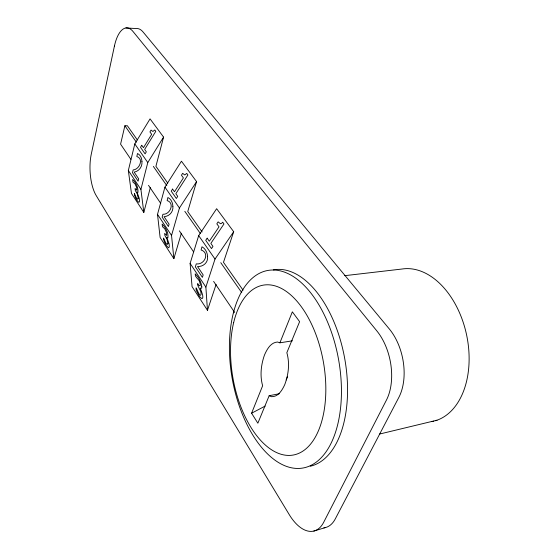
<?xml version="1.0" encoding="UTF-8"?>
<svg xmlns="http://www.w3.org/2000/svg" width="559" height="559" viewBox="0 0 559 559"><rect width="100%" height="100%" fill="white"/><g stroke="black" fill="none" stroke-linecap="round" stroke-linejoin="round"><path stroke-width="0.84" d="M137.36 139.939L127.368 125.747L124.881 125.754L120.59 144.152L130.869 159.322M150.329 187.607L143.817 212.413L131.456 193.393L128.339 170.495L134.803 143.922L150.064 118.871L163.577 137.109L155.912 166.309L167.742 183.114M143.817 212.413L140.917 189.403L147.786 162.557L163.577 137.109M181.354 233.25L173.87 258.642L160.112 237.477L157.512 214.363L164.933 187.167L181.437 161.209L196.572 181.633L187.747 211.554L202.12 231.971M173.87 258.642L171.543 235.465L179.446 208.004L196.572 181.633M216.116 284.384L207.466 310.308L192.058 286.613L190.116 263.394L198.683 235.618L216.633 208.71L233.69 231.726L223.481 262.325L243.06 290.156M207.466 310.308L205.873 287.088L215.019 259.069L233.69 231.726M279.381 393.725L269.159 395.716L257.86 423.198L251.592 413.213L262.632 385.759C259.795 375.662 261.018 364.741 264.512 354.951C266.971 349.354 270.647 342.457 277.53 342.017L279.898 342.814L292.441 340.829M279.898 342.814L292.35 311.845L299.61 321.656L286.844 352.694C289.89 363.182 288.549 374.607 284.713 384.718C282.197 390.119 278.277 396.925 271.45 396.701L269.159 395.716M286.145 379.973L287.612 376.473M251.592 413.213L265.183 406.072M313.83 531.05L325.359 527.584M379.512 434.064L437.026 420.207M344.742 275.671L401.949 269.033A77.757 51.246 77.9 0 1 466.402 334.023A77.757 51.246 77.9 0 1 435.412 420.738M125.922 27.95L135.956 28.551A33.198 14.017 -89.7 0 1 143.132 32.066L389.274 328.916A47.62 29.431 78.1 0 1 398.846 397.393L335.323 518.836A43.833 23.199 75.3 0 1 323.857 527.857M124.881 125.754L136.368 142.154M153.348 166.407L166.834 185.665M184.819 211.337L200.304 233.445M220.777 262.688L241.761 292.643M134.803 143.922L147.786 162.557M164.933 187.167L179.446 208.004M198.683 235.618L215.019 259.069M148.498 185.329L160.74 203.392M179.348 230.846L193.547 251.795M213.622 281.415L234.675 312.474M128.339 170.495L140.917 189.403M157.512 214.363L171.543 235.465M190.116 263.394L205.873 287.088M433.763 421.193A77.757 51.246 77.9 0 1 432.093 421.556M273.323 269.892A99.907 54.335 79.8 0 1 344.428 357.019A99.907 54.335 79.8 0 1 310.266 466.227M138.269 198.319C137.584 201.925 134.796 194.169 134.342 193.379C134.405 196.195 136.305 200.241 138.821 202.407L139.519 201.457L139.254 198.368L136.976 192.01L137.968 192.352C138.415 187.684 136.047 182.632 132.616 179.467L132.965 182.08L135.005 183.876L136.634 187.433L136.871 190.249L135.082 188.509L135.348 190.542L137.304 194.029L138.269 198.319M141.951 161.509C142.461 166.533 139.233 171.18 134.188 172.137L138.681 178.845L138.101 181.158L132.483 172.745L133.175 169.929C139.561 169.601 143.956 158.511 136.829 156.548L137.486 153.522C140.575 154.822 141.818 158.386 141.951 161.509M172.878 206.32C173.479 211.721 169.489 216.312 164.073 216.682L169.097 224.166L168.427 226.528L162.152 217.144L162.948 214.265C170.285 214.761 174.96 202.84 167.141 200.604L167.896 197.502C171.201 199.06 172.745 202.84 172.878 206.32M207.571 256.595C208.283 262.499 203.266 266.846 197.53 266.538L203.169 274.944L202.393 277.355L195.35 266.818L196.272 263.876C204.678 265.092 209.995 252.843 201.1 249.971L201.974 246.785C205.53 248.657 207.438 252.696 207.571 256.595M201.792 286.816L201.743 288.018L200.765 288.486C198.508 285.432 204.678 296.983 202.323 298.415L201.967 298.618C198.885 297.122 197.935 293.049 196.223 290.31C195.217 282.679 198.298 294.998 200.388 295.348L201.142 294.383L200.814 291.63L197.858 285.656L197.697 283.595C198.759 286.613 201.331 286.522 200.01 283.273C199.898 279.13 194.602 277.851 195.189 273.868C198.794 277.208 201.177 281.939 201.792 286.816M167.959 243.682C166.827 247.064 164.171 238.952 163.535 238.043C163.507 241.097 165.757 245.401 168.42 247.805L169.293 247.015L169.125 243.934L166.736 237.233L167.896 237.771C168.657 232.789 165.702 227.45 162.152 224.033L162.445 226.668L164.779 228.841L166.54 232.663L166.694 235.479L164.646 233.41L164.87 235.458L167.015 239.28L167.959 243.682M114.42 46.104L91.292 154.095A30.514 12.053 87.2 0 0 96.197 195.573L289.241 514.608A44.203 22.954 75.6 0 0 323.682 522.281L386.444 400.076A48.06 29.173 78.3 0 0 376.85 330.921L133 31.486A33.414 13.814 -89.8 0 0 114.42 46.104M141.734 145.298L140.498 147.317L145.081 153.865L146.339 151.831L144.655 149.442L155.786 131.358L154.773 129.981L152.873 131.491L151.056 130.093L149.931 131.924L151.671 134.314L143.439 147.716L141.734 145.298M172.577 189.082L171.236 191.171L176.364 198.487L177.727 196.384L175.84 193.714L187.894 174.967L186.762 173.43L184.687 174.939L182.667 173.318L181.451 175.226L183.394 177.895L174.485 191.779L172.577 189.082M207.172 238.183L205.712 240.349L211.484 248.587L212.965 246.407L210.848 243.396L223.97 223.97L222.699 222.23L221.49 223.439L220.414 223.719L218.15 221.846L216.822 223.817L219.016 226.828L209.311 241.222L207.172 238.183M233.41 312.837A100.327 54.027 79.9 0 0 293.37 468.128A100.327 54.027 79.9 0 0 329.447 326.701A100.327 54.027 79.9 0 0 233.41 312.837M233.69 322.459A86.261 45.936 80 0 0 285.635 455.222A86.261 45.936 80 0 0 315.206 332.619A86.261 45.936 80 0 0 233.69 322.459"/></g></svg>
